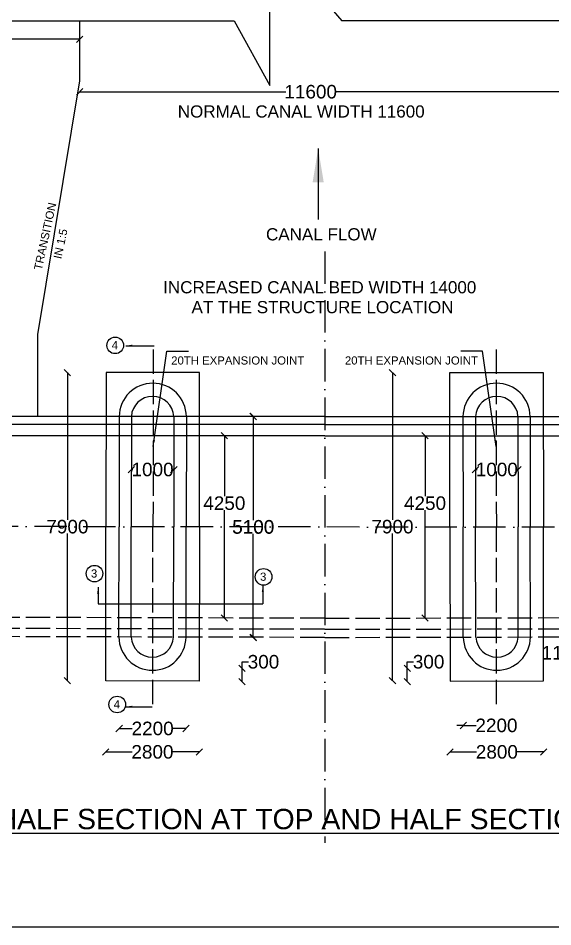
# Model space of a CAD drawing. Header units: millimetres. Extents: x 5124 to 3235262, y 2311 to 45960846.
# Drawn here: x 3202423 to 3210320, y 45929762 to 45943181 of the extents above; entities that cross this region are included whole.
import ezdxf

# ---------------------------------------------------------------- set-up
doc = ezdxf.new("R2010")
doc.units = ezdxf.units.MM
doc.header["$MEASUREMENT"] = 0
doc.linetypes.add('ACAD_ISO02W100', pattern=[15, 12, -3])
doc.linetypes.add('ACAD_ISO10W100', pattern=[18, 12, -3, 0, -3])
for name, color, linetype in [('DIMENSION', 7, 'Continuous'), ('DRAWING', 7, 'Continuous'), ('TEXT', 7, 'Continuous')]:
    doc.layers.add(name, color=color, linetype=linetype)
doc.styles.get("Standard").update_dxf_attribs({"font": 'arial.ttf', "height": 200})
doc.dimstyles.get("Standard").update_dxf_attribs({"dimtxt": 200, "dimasz": 110, "dimexe": 0.18, "dimexo": 0.0625, "dimgap": 0.09, "dimtad": 0, "dimtih": 1, "dimtoh": 1, "dimdec": 0, "dimzin": 0, "dimdsep": 46, "dimtxsty": 'Standard', "dimblk": 'OBLIQUE', "dimcen": 0.09, "dimse1": 1, "dimse2": 1, "dimadec": 0, "dimazin": 0, "dimtfac": 1, "dimtdec": 0, "dimtofl": 0, "dimtmove": 0, "dimatfit": 3, "dimfxl": 1, "dimtolj": 1, "dimtzin": 0, "dimarcsym": 0})

# ---------------------------------------------------------------- blocks, each defined once
blk = doc.blocks.new('_Oblique')
at = {"color": 0, "linetype": 'ByBlock', "lineweight": -2}
blk.add_line((-0.5, -0.5), (0.5, 0.5), dxfattribs=at)
blk = doc.blocks.new('*D65')
at = {"layer": 'Defpoints', "color": 0, "transparency": 16777216}
for p in [(3200293, 45942919), (3200293, 45942869), (3203333, 45942919)]:
    blk.add_point(p, dxfattribs=at)
at = {"layer": 'DRAWING', "color": 0, "lineweight": -2, "transparency": 16777216}
for p, q in [((3200293, 45942869), (3201509, 45942869)), ((3203333, 45942869), (3202116, 45942869))]:
    blk.add_line(p, q, dxfattribs=at)
at = {"layer": 'DRAWING', "color": 0, "lineweight": -2, "transparency": 16777216, "xscale": 95, "yscale": 95, "zscale": 95, "rotation": 180}
blk.add_blockref('_Oblique', (3200293, 45942869), dxfattribs=at)
at = {"layer": 'DRAWING', "color": 0, "lineweight": -2, "transparency": 16777216, "xscale": 95, "yscale": 95, "zscale": 95}
blk.add_blockref('_Oblique', (3203333, 45942869), dxfattribs=at)
at = {"layer": 'DRAWING', "color": 0, "transparency": 16777216, "insert": (3201813, 45942869), "char_height": 200, "attachment_point": 5}
blk.add_mtext('\\A1;4875', dxfattribs=at)
blk = doc.blocks.new('*D82')
at = {"layer": 'Defpoints', "color": 0, "transparency": 16777216}
for p in [(3203721, 45937947), (3203150, 45933396), (3203710, 45933396)]:
    blk.add_point(p, dxfattribs=at)
at = {"layer": 'DRAWING', "color": 0, "lineweight": -2, "transparency": 16777216}
for p, q in [((3203150, 45937947), (3203150, 45935774)), ((3203150, 45933396), (3203150, 45935569))]:
    blk.add_line(p, q, dxfattribs=at)
at = {"layer": 'DRAWING', "color": 0, "lineweight": -2, "transparency": 16777216, "xscale": 95, "yscale": 95, "zscale": 95}
for p, rotation in [((3203150, 45937947), 90), ((3203150, 45933396), 270)]:
    blk.add_blockref('_Oblique', p, dxfattribs=dict(at, rotation=rotation))
at = {"layer": 'DRAWING', "color": 0, "transparency": 16777216, "insert": (3203150, 45935671), "char_height": 200, "attachment_point": 5}
blk.add_mtext('\\A1;7900', dxfattribs=at)
blk = doc.blocks.new('*D83')
at = {"layer": 'Defpoints', "color": 0, "transparency": 16777216}
for p in [(3203914, 45933992), (3204903, 45933990), (3204903, 45932691)]:
    blk.add_point(p, dxfattribs=at)
at = {"layer": 'DRAWING', "color": 0, "lineweight": -2, "transparency": 16777216}
for p, q in [((3203914, 45932691), (3204108, 45932691)), ((3204903, 45932691), (3204709, 45932691))]:
    blk.add_line(p, q, dxfattribs=at)
at = {"layer": 'DRAWING', "color": 0, "lineweight": -2, "transparency": 16777216, "xscale": 95, "yscale": 95, "zscale": 95, "rotation": 180}
blk.add_blockref('_Oblique', (3203914, 45932691), dxfattribs=at)
at = {"layer": 'DRAWING', "color": 0, "lineweight": -2, "transparency": 16777216, "xscale": 95, "yscale": 95, "zscale": 95}
blk.add_blockref('_Oblique', (3204903, 45932691), dxfattribs=at)
at = {"layer": 'DRAWING', "color": 0, "transparency": 16777216, "insert": (3204409, 45932691), "char_height": 200, "attachment_point": 5}
blk.add_mtext('\\A1;2200', dxfattribs=at)
blk = doc.blocks.new('*D84')
at = {"layer": 'Defpoints', "color": 0, "transparency": 16777216}
for p in [(3203716, 45933396), (3205097, 45933392), (3205097, 45932345)]:
    blk.add_point(p, dxfattribs=at)
at = {"layer": 'DRAWING', "color": 0, "lineweight": -2, "transparency": 16777216}
for p, q in [((3203716, 45932345), (3204106, 45932345)), ((3205097, 45932345), (3204707, 45932345))]:
    blk.add_line(p, q, dxfattribs=at)
at = {"layer": 'DRAWING', "color": 0, "lineweight": -2, "transparency": 16777216, "xscale": 95, "yscale": 95, "zscale": 95, "rotation": 180}
blk.add_blockref('_Oblique', (3203716, 45932345), dxfattribs=at)
at = {"layer": 'DRAWING', "color": 0, "lineweight": -2, "transparency": 16777216, "xscale": 95, "yscale": 95, "zscale": 95}
blk.add_blockref('_Oblique', (3205097, 45932345), dxfattribs=at)
at = {"layer": 'DRAWING', "color": 0, "transparency": 16777216, "insert": (3204406, 45932345), "char_height": 200, "attachment_point": 5}
blk.add_mtext('\\A1;2800', dxfattribs=at)
blk = doc.blocks.new('*D58')
at = {"layer": 'Defpoints', "color": 0, "transparency": 16777216}
for p in [(3205730, 45933581), (3205739, 45933581), (3205739, 45933383)]:
    blk.add_point(p, dxfattribs=at)
at = {"layer": 'DRAWING', "color": 0, "lineweight": -2, "transparency": 16777216}
for p, q in [((3205730, 45933581), (3205730, 45933676)), ((3205730, 45933676), (3205825, 45933676)), ((3205730, 45933383), (3205730, 45933581))]:
    blk.add_line(p, q, dxfattribs=at)
at = {"layer": 'DRAWING', "color": 0, "lineweight": -2, "transparency": 16777216, "xscale": 95, "yscale": 95, "zscale": 95}
for p, rotation in [((3205730, 45933581), 90), ((3205730, 45933383), 270)]:
    blk.add_blockref('_Oblique', p, dxfattribs=dict(at, rotation=rotation))
at = {"layer": 'DRAWING', "color": 0, "transparency": 16777216, "insert": (3206046, 45933676), "char_height": 200, "attachment_point": 5}
blk.add_mtext('\\A1;300', dxfattribs=at)
blk = doc.blocks.new('*D85')
at = {"layer": 'Defpoints', "color": 0, "transparency": 16777216}
for p in [(3205731, 45937299), (3205896, 45937299), (3205731, 45934039)]:
    blk.add_point(p, dxfattribs=at)
at = {"layer": 'DRAWING', "color": 0, "lineweight": -2, "transparency": 16777216}
for p, q in [((3205896, 45937299), (3205896, 45935771)), ((3205896, 45934039), (3205896, 45935567))]:
    blk.add_line(p, q, dxfattribs=at)
at = {"layer": 'DRAWING', "color": 0, "lineweight": -2, "transparency": 16777216, "xscale": 95, "yscale": 95, "zscale": 95}
for p, rotation in [((3205896, 45937299), 90), ((3205896, 45934039), 270)]:
    blk.add_blockref('_Oblique', p, dxfattribs=dict(at, rotation=rotation))
at = {"layer": 'DRAWING', "color": 0, "transparency": 16777216, "insert": (3205896, 45935669), "char_height": 200, "attachment_point": 5}
blk.add_mtext('\\A1;5100', dxfattribs=at)
blk = doc.blocks.new('*D86')
at = {"layer": 'Defpoints', "color": 0, "transparency": 16777216}
for p in [(3205281, 45937015), (3205275, 45934324), (3205468, 45934324)]:
    blk.add_point(p, dxfattribs=at)
at = {"layer": 'DRAWING', "color": 0, "lineweight": -2, "transparency": 16777216}
for p, q in [((3205468, 45937015), (3205468, 45936120)), ((3205468, 45934324), (3205468, 45935916))]:
    blk.add_line(p, q, dxfattribs=at)
at = {"layer": 'DRAWING', "color": 0, "lineweight": -2, "transparency": 16777216, "xscale": 95, "yscale": 95, "zscale": 95}
for p, rotation in [((3205468, 45937015), 90), ((3205468, 45934324), 270)]:
    blk.add_blockref('_Oblique', p, dxfattribs=dict(at, rotation=rotation))
at = {"layer": 'DRAWING', "color": 0, "transparency": 16777216, "insert": (3205468, 45936018), "char_height": 200, "attachment_point": 5}
blk.add_mtext('\\A1;4250', dxfattribs=at)
blk = doc.blocks.new('*D87')
at = {"layer": 'Defpoints', "color": 0, "transparency": 16777216}
for p in [(3204094, 45936515), (3204722, 45936515), (3204722, 45936515)]:
    blk.add_point(p, dxfattribs=at)
at = {"layer": 'DRAWING', "color": 0, "lineweight": -2, "transparency": 16777216}
for p, q in [((3204094, 45936515), (3204119, 45936515)), ((3204722, 45936515), (3204696, 45936515))]:
    blk.add_line(p, q, dxfattribs=at)
at = {"layer": 'DRAWING', "color": 0, "lineweight": -2, "transparency": 16777216, "xscale": 95, "yscale": 95, "zscale": 95, "rotation": 180}
blk.add_blockref('_Oblique', (3204094, 45936515), dxfattribs=at)
at = {"layer": 'DRAWING', "color": 0, "lineweight": -2, "transparency": 16777216, "xscale": 95, "yscale": 95, "zscale": 95}
blk.add_blockref('_Oblique', (3204722, 45936515), dxfattribs=at)
at = {"layer": 'DRAWING', "color": 0, "transparency": 16777216, "insert": (3204408, 45936515), "char_height": 200, "attachment_point": 5}
blk.add_mtext('\\A1;1000', dxfattribs=at)
blk = doc.blocks.new('*D106')
at = {"layer": 'Defpoints', "color": 0, "transparency": 16777216}
for p in [(3210178, 45937947), (3207951, 45933396), (3210190, 45933396)]:
    blk.add_point(p, dxfattribs=at)
at = {"layer": 'DRAWING', "color": 0, "lineweight": -2, "transparency": 16777216}
for p, q in [((3207951, 45937947), (3207951, 45935774)), ((3207951, 45933396), (3207951, 45935569))]:
    blk.add_line(p, q, dxfattribs=at)
at = {"layer": 'DRAWING', "color": 0, "lineweight": -2, "transparency": 16777216, "xscale": 95, "yscale": 95, "zscale": 95}
for p, rotation in [((3207951, 45937947), 90), ((3207951, 45933396), 270)]:
    blk.add_blockref('_Oblique', p, dxfattribs=dict(at, rotation=rotation))
at = {"layer": 'DRAWING', "color": 0, "transparency": 16777216, "insert": (3207951, 45935671), "char_height": 200, "attachment_point": 5}
blk.add_mtext('\\A1;7900', dxfattribs=at)
blk = doc.blocks.new('*D107')
at = {"layer": 'Defpoints', "color": 0, "transparency": 16777216}
for p in [(3208997, 45934035), (3208997, 45934035), (3208997, 45932736)]:
    blk.add_point(p, dxfattribs=at)
at = {"layer": 'DRAWING', "color": 0, "lineweight": -2, "transparency": 16777216}
for q in [(3208902, 45932736), (3209187, 45932736)]:
    blk.add_line((3208997, 45932736), q, dxfattribs=at)
at = {"layer": 'DRAWING', "color": 0, "lineweight": -2, "transparency": 16777216, "xscale": 95, "yscale": 95, "zscale": 95}
blk.add_blockref('_Oblique', (3208997, 45932736), dxfattribs=at)
at = {"layer": 'DRAWING', "color": 0, "lineweight": -2, "transparency": 16777216, "xscale": 95, "yscale": 95, "zscale": 95, "rotation": 180}
blk.add_blockref('_Oblique', (3208997, 45932736), dxfattribs=at)
at = {"layer": 'DRAWING', "color": 0, "transparency": 16777216, "insert": (3209487, 45932736), "char_height": 200, "attachment_point": 5}
blk.add_mtext('\\A1;2200', dxfattribs=at)
blk = doc.blocks.new('*D108')
at = {"layer": 'Defpoints', "color": 0, "transparency": 16777216}
for p in [(3208802, 45933392), (3210184, 45933396), (3208802, 45932345)]:
    blk.add_point(p, dxfattribs=at)
at = {"layer": 'DRAWING', "color": 0, "lineweight": -2, "transparency": 16777216}
for p, q in [((3208802, 45932345), (3209193, 45932345)), ((3210184, 45932345), (3209793, 45932345))]:
    blk.add_line(p, q, dxfattribs=at)
at = {"layer": 'DRAWING', "color": 0, "lineweight": -2, "transparency": 16777216, "xscale": 95, "yscale": 95, "zscale": 95, "rotation": 180}
blk.add_blockref('_Oblique', (3208802, 45932345), dxfattribs=at)
at = {"layer": 'DRAWING', "color": 0, "lineweight": -2, "transparency": 16777216, "xscale": 95, "yscale": 95, "zscale": 95}
blk.add_blockref('_Oblique', (3210184, 45932345), dxfattribs=at)
at = {"layer": 'DRAWING', "color": 0, "transparency": 16777216, "insert": (3209493, 45932345), "char_height": 200, "attachment_point": 5}
blk.add_mtext('\\A1;2800', dxfattribs=at)
blk = doc.blocks.new('*D59')
at = {"layer": 'Defpoints', "color": 0, "transparency": 16777216}
for p in [(3208160, 45933581), (3208169, 45933581), (3208160, 45933383)]:
    blk.add_point(p, dxfattribs=at)
at = {"layer": 'DRAWING', "color": 0, "lineweight": -2, "transparency": 16777216}
for p, q in [((3208169, 45933581), (3208169, 45933676)), ((3208169, 45933676), (3208264, 45933676)), ((3208169, 45933383), (3208169, 45933581))]:
    blk.add_line(p, q, dxfattribs=at)
at = {"layer": 'DRAWING', "color": 0, "lineweight": -2, "transparency": 16777216, "xscale": 95, "yscale": 95, "zscale": 95}
for p, rotation in [((3208169, 45933581), 90), ((3208169, 45933383), 270)]:
    blk.add_blockref('_Oblique', p, dxfattribs=dict(at, rotation=rotation))
at = {"layer": 'DRAWING', "color": 0, "transparency": 16777216, "insert": (3208485, 45933676), "char_height": 200, "attachment_point": 5}
blk.add_mtext('\\A1;300', dxfattribs=at)
blk = doc.blocks.new('*D109')
at = {"layer": 'Defpoints', "color": 0, "transparency": 16777216}
for p in [(3205729, 45937299), (3205894, 45937299), (3205729, 45934033)]:
    blk.add_point(p, dxfattribs=at)
at = {"layer": 'DRAWING', "color": 0, "lineweight": -2, "transparency": 16777216}
for p, q in [((3205894, 45937299), (3205894, 45935768)), ((3205894, 45934033), (3205894, 45935563))]:
    blk.add_line(p, q, dxfattribs=at)
at = {"layer": 'DRAWING', "color": 0, "lineweight": -2, "transparency": 16777216, "xscale": 95, "yscale": 95, "zscale": 95}
for p, rotation in [((3205894, 45937299), 90), ((3205894, 45934033), 270)]:
    blk.add_blockref('_Oblique', p, dxfattribs=dict(at, rotation=rotation))
at = {"layer": 'DRAWING', "color": 0, "transparency": 16777216, "insert": (3205894, 45935666), "char_height": 200, "attachment_point": 5}
blk.add_mtext('\\A1;5100', dxfattribs=at)
blk = doc.blocks.new('*D110')
at = {"layer": 'Defpoints', "color": 0, "transparency": 16777216}
for p in [(3208618, 45937015), (3208432, 45934324), (3208625, 45934324)]:
    blk.add_point(p, dxfattribs=at)
at = {"layer": 'DRAWING', "color": 0, "lineweight": -2, "transparency": 16777216}
for p, q in [((3208432, 45937015), (3208432, 45936120)), ((3208432, 45934324), (3208432, 45935916))]:
    blk.add_line(p, q, dxfattribs=at)
at = {"layer": 'DRAWING', "color": 0, "lineweight": -2, "transparency": 16777216, "xscale": 95, "yscale": 95, "zscale": 95}
for p, rotation in [((3208432, 45937015), 90), ((3208432, 45934324), 270)]:
    blk.add_blockref('_Oblique', p, dxfattribs=dict(at, rotation=rotation))
at = {"layer": 'DRAWING', "color": 0, "transparency": 16777216, "insert": (3208432, 45936018), "char_height": 200, "attachment_point": 5}
blk.add_mtext('\\A1;4250', dxfattribs=at)
blk = doc.blocks.new('*D111')
at = {"layer": 'Defpoints', "color": 0, "transparency": 16777216}
for p in [(3209178, 45936515), (3209178, 45936515), (3209806, 45936515)]:
    blk.add_point(p, dxfattribs=at)
at = {"layer": 'DRAWING', "color": 0, "lineweight": -2, "transparency": 16777216}
for p, q in [((3209178, 45936515), (3209203, 45936515)), ((3209806, 45936515), (3209781, 45936515))]:
    blk.add_line(p, q, dxfattribs=at)
at = {"layer": 'DRAWING', "color": 0, "lineweight": -2, "transparency": 16777216, "xscale": 95, "yscale": 95, "zscale": 95, "rotation": 180}
blk.add_blockref('_Oblique', (3209178, 45936515), dxfattribs=at)
at = {"layer": 'DRAWING', "color": 0, "lineweight": -2, "transparency": 16777216, "xscale": 95, "yscale": 95, "zscale": 95}
blk.add_blockref('_Oblique', (3209806, 45936515), dxfattribs=at)
at = {"layer": 'DRAWING', "color": 0, "transparency": 16777216, "insert": (3209492, 45936515), "char_height": 200, "attachment_point": 5}
blk.add_mtext('\\A1;1000', dxfattribs=at)
blk = doc.blocks.new('*D61')
at = {"layer": 'Defpoints', "color": 0, "transparency": 16777216}
for p in [(3210464, 45934045), (3210750, 45934045), (3210750, 45933571)]:
    blk.add_point(p, dxfattribs=at)
at = {"layer": 'DRAWING', "color": 0, "lineweight": -2, "transparency": 16777216}
for p, q in [((3210464, 45934045), (3210464, 45933910)), ((3210464, 45933571), (3210464, 45933706))]:
    blk.add_line(p, q, dxfattribs=at)
at = {"layer": 'DRAWING', "color": 0, "lineweight": -2, "transparency": 16777216, "xscale": 95, "yscale": 95, "zscale": 95}
for p, rotation in [((3210464, 45934045), 90), ((3210464, 45933571), 270)]:
    blk.add_blockref('_Oblique', p, dxfattribs=dict(at, rotation=rotation))
at = {"layer": 'DRAWING', "color": 0, "transparency": 16777216, "insert": (3210464, 45933808), "char_height": 200, "attachment_point": 5}
blk.add_mtext('\\A1;1100', dxfattribs=at)
blk = doc.blocks.new('*D62')
at = {"layer": 'Defpoints', "color": 0, "transparency": 16777216}
for p in [(3203333, 45942919), (3210567, 45942919), (3210567, 45942094)]:
    blk.add_point(p, dxfattribs=at)
at = {"layer": 'DRAWING', "color": 0, "lineweight": -2, "transparency": 16777216}
for p, q in [((3203333, 45942094), (3206376, 45942094)), ((3210567, 45942094), (3207110, 45942094))]:
    blk.add_line(p, q, dxfattribs=at)
at = {"layer": 'DRAWING', "color": 0, "lineweight": -2, "transparency": 16777216, "xscale": 95, "yscale": 95, "zscale": 95, "rotation": 180}
blk.add_blockref('_Oblique', (3203333, 45942094), dxfattribs=at)
at = {"layer": 'DRAWING', "color": 0, "lineweight": -2, "transparency": 16777216, "xscale": 95, "yscale": 95, "zscale": 95}
blk.add_blockref('_Oblique', (3210567, 45942094), dxfattribs=at)
at = {"layer": 'DRAWING', "color": 0, "transparency": 16777216, "insert": (3206743, 45942094), "char_height": 200, "attachment_point": 5}
blk.add_mtext('\\A1;11600', dxfattribs=at)

msp = doc.modelspace()

# ---------------------------------------------------------------- linework, layer by layer
at = {"layer": 'DRAWING'}
msp.add_line((3221410.4, 45943141.5), (3207204.1, 45943141.5), dxfattribs=at)
msp.add_lwpolyline([(3235262.2, 45960846.4), (3188924.6, 45960846.4), (3188924.6, 45929762.5), (3235262.2, 45929762.5)], close=True, dxfattribs=at)
for points in [[(3191202.3, 45943141.5), (3205611.4, 45943141.5), (3206141.1, 45942187.3), (3206141.1, 45944377.1), (3207204.1, 45943141.5)], [(3202712.2, 45937298.8), (3202712.2, 45938511.8), (3203332.5, 45942255.3), (3203332.5, 45943141.5)], [(3205103.1, 45935669.6), (3205103.1, 45937946.8), (3203721.4, 45937946.8), (3203718.5, 45935671.3)], [(3208796.5, 45935669.6), (3208796.5, 45937946.8), (3210178.2, 45937946.8), (3210181.1, 45935671.3)], [(3206949.8, 45937298.8), (3191692.9, 45937298.8)], [(3203915.2, 45937298.8), (3203913.2, 45935670.8)], [(3204094.5, 45937298.8), (3204092.4, 45935670.8)], [(3204722.5, 45937298.8), (3204720.5, 45935670.8)], [(3204907.1, 45937298.8), (3204905, 45935670.8)], [(3206949.8, 45937298.8), (3222206.7, 45937298.8)], [(3208992.5, 45937298.8), (3208994.5, 45935670.8)], [(3209177, 45937298.8), (3209179.1, 45935670.8)], [(3209805.1, 45937298.8), (3209807.1, 45935670.8)], [(3209984.3, 45937298.8), (3209986.4, 45935670.8)], [(3206949.8, 45937178.4), (3198512.3, 45937178.4)], [(3206949.8, 45937178.4), (3215387.3, 45937178.4)], [(3206949.8, 45937014.8), (3191692.9, 45937014.8)], [(3206949.8, 45937014.8), (3222206.7, 45937014.8)], [(3205103.1, 45935669.6), (3205097.4, 45933392.4), (3203715.6, 45933395.8), (3203718.5, 45935671.3)], [(3203911.1, 45934043.4), (3203913.2, 45935671.3)], [(3204090.4, 45934042.9), (3204092.4, 45935670.8)], [(3204718.4, 45934041.3), (3204720.5, 45935669.3)], [(3204903, 45934040.9), (3204905, 45935668.8)], [(3208796.5, 45935669.6), (3208802.2, 45933392.4), (3210184, 45933395.8), (3210181.1, 45935671.3)], [(3208996.6, 45934040.9), (3208994.5, 45935668.8)], [(3209181.2, 45934041.3), (3209179.1, 45935669.3)], [(3209809.2, 45934042.9), (3209807.1, 45935670.8)], [(3209988.4, 45934043.4), (3209986.4, 45935671.3)]]:
    msp.add_lwpolyline(points, dxfattribs=at)
at = {"layer": 'DRAWING', "linetype": 'ACAD_ISO10W100', "ltscale": 40}
for points in [[(3206949.8, 45939737.8), (3206949.8, 45931003.1)], [(3206949.8, 45939737.8), (3206949.8, 45931003.1)], [(3220424.5, 45935650.2), (3190006.2, 45935688.6)]]:
    msp.add_lwpolyline(points, dxfattribs=at)
at = {"layer": 'DRAWING', "linetype": 'ACAD_ISO02W100', "ltscale": 30}
for points in [[(3204416.3, 45938288.6), (3204414.2, 45935670.8)], [(3209483.3, 45938288.6), (3209485.3, 45935670.8)], [(3204409.7, 45933052.3), (3204414.2, 45935670)], [(3209489.9, 45933052.3), (3209485.3, 45935670)], [(3206946.4, 45934319.7), (3199275.9, 45934339)], [(3206953.2, 45934319.7), (3214623.7, 45934339)], [(3206946, 45934156.1), (3198508.5, 45934177.4)], [(3206953.6, 45934156.1), (3215391.1, 45934177.4)], [(3206945.7, 45934035.7), (3199278.9, 45934055.1)], [(3206953.9, 45934035.7), (3214620.7, 45934055.1)]]:
    msp.add_lwpolyline(points, dxfattribs=at)
at = {"layer": 'DRAWING'}
for centre in [(3203856.3, 45938349.6), (3203550.3, 45934978.1), (3206047.4, 45934930.6), (3203886, 45933046)]:
    msp.add_circle(centre, 122.8, dxfattribs=at)
for centre, radius, start, end in [((3204411.2, 45937294.5), 495.9, 0.49431, 179.50569), ((3209488.4, 45937294.5), 495.9, 0.49431, 179.50569), ((3204408.5, 45937282), 314.5, 3.04852, 176.76438), ((3209491.1, 45937282), 314.5, 3.23562, 176.95148), ((3204407.1, 45934046.4), 495.9, 180.34972, 359.36109), ((3204404.4, 45934058.9), 314.5, 183.09102, 356.80688), ((3209492.5, 45934046.4), 495.9, 180.63891, 359.65028), ((3209495.2, 45934058.9), 314.5, 183.19312, 356.90898)]:
    msp.add_arc(centre, radius, start, end, dxfattribs=at)

# ---------------------------------------------------------------- texts
at = {"layer": 'TEXT'}
for s, height, p in [('NORMAL CANAL WIDTH 11600', 180, (3204779.9, 45941713.5)), ('CANAL FLOW', 180, (3206083.4, 45939899.4)), ('INCREASED CANAL BED WIDTH 14000', 180, (3204564.7, 45939117.5)), ('AT THE STRUCTURE LOCATION', 180, (3204983.3, 45938824.2)), ('4', 120, (3203804.1, 45938292.1)), ('20TH EXPANSION JOINT ', 120, (3204683.4, 45938066.4)), ('20TH EXPANSION JOINT ', 120, (3207249.1, 45938066.4)), ('3', 120, (3203498.2, 45934920.6)), ('3', 120, (3205995.2, 45934873.1)), ('4', 120, (3203833.8, 45932988.4)), ('%%UHALF SECTION AT TOP AND HALF SECTION AT BOTTOM', 300, (3202105.7, 45931204.4))]:
    msp.add_text(s, height=height, dxfattribs=at).set_placement(p)
for s, p in [('TRANSITION', (3202771.4, 45939451.5)), ('IN 1:5', (3203059, 45939617.7))]:
    msp.add_text(s, height=120, rotation=77.72051, dxfattribs=at).set_placement(p)

# ---------------------------------------------------------------- dimensions: what is measured, and where the dimension line sits
at = {"layer": 'DRAWING'}
for base, p1, p2, text, picture, middle in [((3200293.5, 45942869.3), (3203332.5, 45942919.1), (3200293.5, 45942919.1), '4875', '*D65', (3201813, 45942869.3)), ((3204721.5, 45936515.3), (3204093.5, 45936515.3), (3204721.5, 45936514.5), '1000', '*D87', (3204407.5, 45936515.3)), ((3204902.9, 45932690.9), (3203914.2, 45933991.6), (3204902.9, 45933990.3), '2200', '*D83', (3204408.5, 45932690.9)), ((3205097.4, 45932344.7), (3203715.6, 45933395.8), (3205097.4, 45933392.4), '2800', '*D84', (3204406.5, 45932344.7))]:
    dim = msp.add_linear_dim(base=base, p1=p1, p2=p2, text=text, dimstyle='Standard', override={"dimasz": 95, "dimarcsym": 1}, dxfattribs=at)
    dim.commit()
    dim.dimension.update_dxf_attribs({"geometry": picture, "text_midpoint": middle})
dim = msp.add_linear_dim(base=(3210567.1, 45942094.5), p1=(3203332.5, 45942919.1), p2=(3210567.1, 45942919.1), text='11600', dimstyle='Standard', override={"dimasz": 95, "dimarcsym": 1}, dxfattribs=at)
dim.commit()
dim.dimension.update_dxf_attribs({"geometry": '*D62', "text_midpoint": (3206742.9, 45942094.5), "dimtype": 160})
for base, p1, p2, angle, text, picture, middle in [((3203149.5, 45933395.9), (3203721.4, 45937946.8), (3203709.9, 45933395.9), 90, '7900', '*D82', (3203149.5, 45935671.3)), ((3205894.1, 45937298.8), (3205729.2, 45934032.6), (3205729.2, 45937298.8), 90, '5100', '*D109', (3205894.1, 45935665.7)), ((3205896.4, 45937298.8), (3205731.5, 45934038.8), (3205731.5, 45937298.8), 90, '5100', '*D85', (3205896.4, 45935668.8)), ((3209178, 45936515.3), (3209806.1, 45936515.3), (3209178, 45936514.5), 180, '1000', '*D111', (3209492, 45936515.3)), ((3205730.3, 45933581.3), (3205739.1, 45933382.9), (3205739.1, 45933581.3), 90, '300', '*D58', (3206045.9, 45933676.3)), ((3208169.3, 45933581.3), (3208160.4, 45933382.9), (3208160.4, 45933581.3), 90, '300', '*D59', (3208484.9, 45933676.3)), ((3208802.2, 45932344.7), (3210184, 45933395.8), (3208802.2, 45933392.4), 180, '2800', '*D108', (3209493.1, 45932344.7))]:
    dim = msp.add_linear_dim(base=base, p1=p1, p2=p2, angle=angle, text=text, dimstyle='Standard', override={"dimasz": 95, "dimarcsym": 1}, dxfattribs=at)
    dim.commit()
    dim.dimension.update_dxf_attribs({"geometry": picture, "text_midpoint": middle})
for base, p1, p2, angle, text, picture, middle in [((3207951.3, 45933395.9), (3210178.2, 45937946.8), (3210189.7, 45933395.9), 90, '7900', '*D106', (3207951.3, 45935671.3)), ((3205467.8, 45934323.9), (3205281.4, 45937014.8), (3205274.7, 45934323.9), 90, '4250', '*D86', (3205467.8, 45936017.8)), ((3208431.8, 45934323.9), (3208618.1, 45937014.8), (3208624.9, 45934323.9), 90, '4250', '*D110', (3208431.8, 45936017.8)), ((3208996.6, 45932736.1), (3208996.7, 45934035.5), (3208996.6, 45934035.5), 180, '2200', '*D107', (3209486.8, 45932736.1)), ((3210464, 45934045.3), (3210750.1, 45933570.5), (3210750.1, 45934045.3), 90, '1100', '*D61', (3210464, 45933807.9))]:
    dim = msp.add_linear_dim(base=base, p1=p1, p2=p2, angle=angle, text=text, dimstyle='Standard', override={"dimasz": 95, "dimarcsym": 1}, dxfattribs=at)
    dim.commit()
    dim.dimension.update_dxf_attribs({"geometry": picture, "text_midpoint": middle, "dimtype": 160})

# ---------------------------------------------------------------- leaders
at = {"layer": 'DIMENSION'}
msp.add_leader([(3206854.1, 45941256.2), (3206854.1, 45940210.3)], dimstyle='Standard', override={"dimasz": 500, "dimarcsym": 1}, dxfattribs=at)
at = {"layer": 'DRAWING'}
for points in [[(3204014.4, 45938343.7), (3204430.2, 45938343.7)], [(3204415.2, 45936855.3), (3204619.1, 45938261.9), (3204939.8, 45938261.9)], [(3209484.4, 45936855.3), (3209280.5, 45938261.9), (3208959.8, 45938261.9)], [(3203604.4, 45934779.2), (3203604.4, 45934530.3), (3206036.6, 45934530.9)], [(3206036.6, 45934800.3), (3206036.6, 45934530.9)], [(3204012.9, 45933012.2), (3204400.5, 45933012.2)]]:
    msp.add_leader(points, dimstyle='Standard', override={"dimasz": 95, "dimgap": 0.09, "dimtad": 0, "dimarcsym": 1}, dxfattribs=at)

doc.saveas('drawing.dxf')
